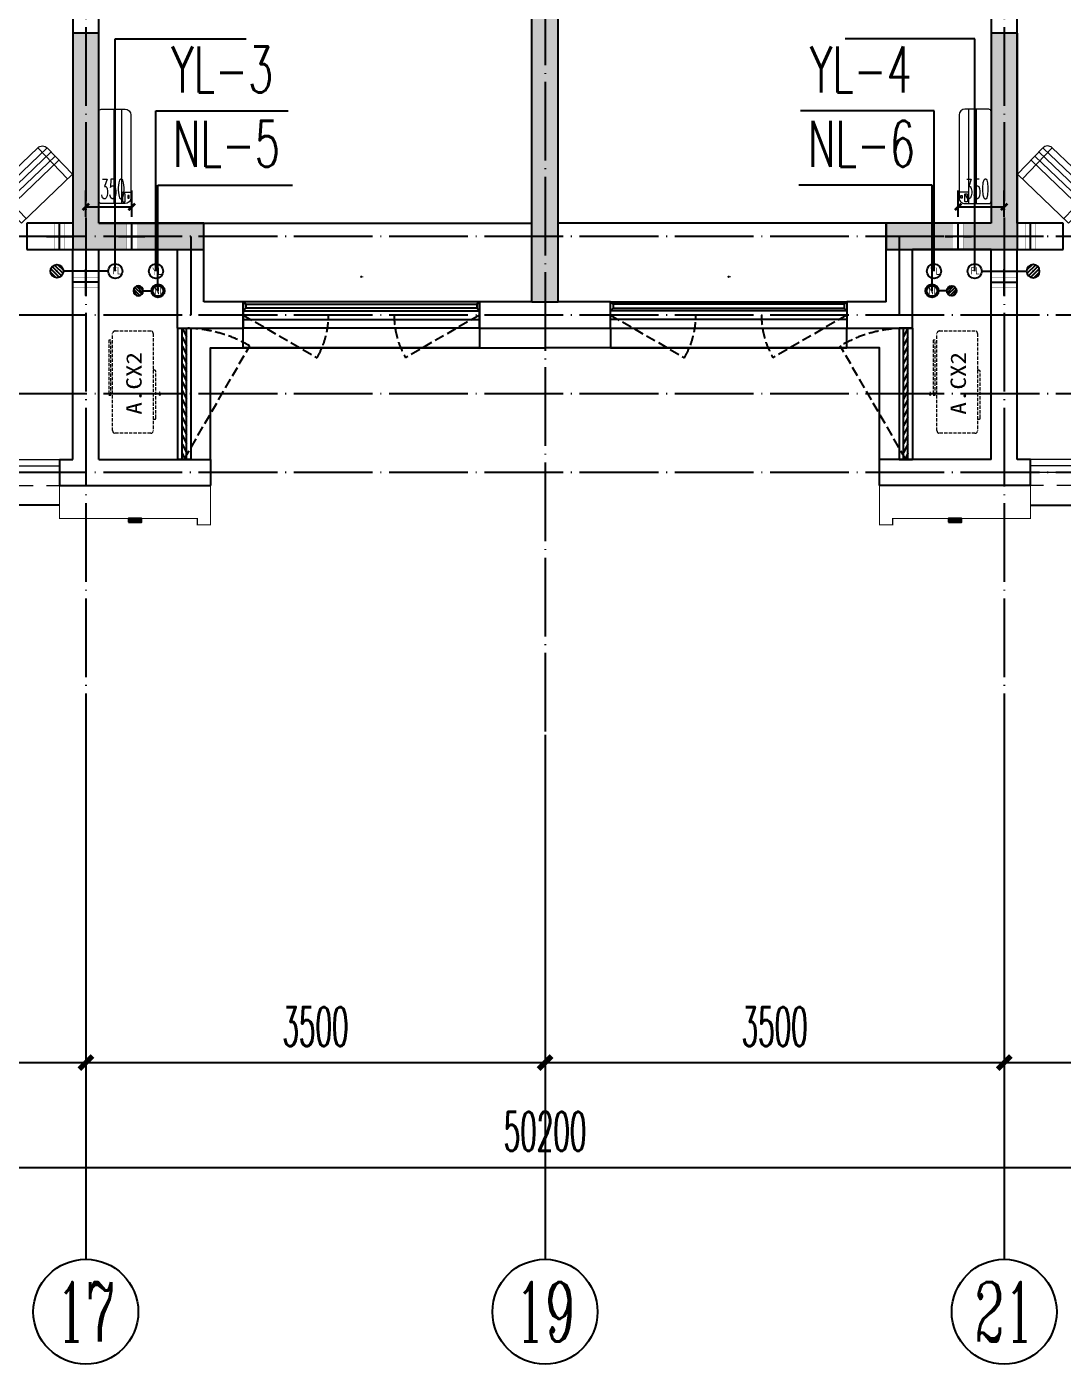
# Model space of a CAD drawing. Extents: x 27938 to 1507990, y 110129 to 923079.
# Drawn here: x 848967 to 856867, y 588649 to 598848 of the extents above; entities that cross this region are included whole.
import ezdxf
from ezdxf.enums import TextEntityAlignment as Align

# ---------------------------------------------------------------- set-up
doc = ezdxf.new("R2010")
doc.units = 0
doc.header["$LTSCALE"] = 1000
doc.header["$MEASUREMENT"] = 0
doc.linetypes.add('DASH', pattern=[0.35, 0.25, -0.1])
doc.linetypes.add('DOTE', pattern=[2.42, 2, -0.2, 0.02, -0.2])
for name, color, linetype in [('3-栏杆1', 135, 'Continuous'), ('3.5方案汇报，与郭总、侯月琴确定户型_t8$0$2020.03.04 -1安徽标准化洋房户型(UA）_t8_t8$0$看线', 154, 'Continuous'), ('AXIS', 3, 'Continuous'), ('AXIS_TEXT', 7, 'Continuous'), ('COLUMN', 9, 'Continuous'), ('DIM_凝结', 150, 'Continuous'), ('DIM_废水', 31, 'Continuous'), ('DIM_雨水', 4, 'Continuous'), ('DOTE', 1, 'Continuous'), ('EQUIP_地漏', 7, 'Continuous'), ('LVTRY', 6, 'Continuous'), ('PUB_HATCH', 8, 'Continuous'), ('PUB_TEXT', 4, 'Continuous'), ('VPIPE-凝结', 150, 'N'), ('VPIPE-废水', 31, 'Continuous'), ('VPIPE-雨水', 4, 'Y'), ('WALL', 9, 'Continuous'), ('WINDOW', 4, 'Continuous'), ('WINDOW_TEXT', 7, 'Continuous'), ('保温', 6, 'Continuous'), ('机电标识类', 1, 'Continuous'), ('看线', 251, 'Continuous'), ('立面', 73, 'Continuous'), ('铝合金', 144, 'Continuous')]:
    doc.layers.add(name, color=color, linetype=linetype)
for name, color, linetype, lineweight in [('平面-栏杆', 135, 'Continuous', 15), ('平面-看线', 45, 'Continuous', 15), ('平面-空调室内机', 176, 'Continuous', 9), ('平面-空调预留孔', 173, 'Continuous', 15), ('空调', 76, 'Continuous', 13)]:
    doc.layers.add(name, color=color, linetype=linetype, lineweight=lineweight)
doc.styles.add('_TCH_AXIS', font='COMPLEX', dxfattribs={"bigfont": 'GBCBIG'})
doc.styles.add('_TCH_DIM_T3', font='SIMPLEX.shx', dxfattribs={"width": 0.494118, "bigfont": 'GBCBIG.shx'})
doc.styles.add('_TCH_WINDOW', font='SIMPLEX.shx', dxfattribs={"width": 0.7, "height": 3.5, "bigfont": 'GBCBIG.shx'})
doc.styles.add('_TWT_SERIAL', font='SIMPLEX', dxfattribs={"width": 0.8, "height": 3.5, "bigfont": 'HZTXT'})
doc.styles.add('COMPLEX', font='COMPLEX')
doc.styles.get("Standard").update_dxf_attribs({"font": 'gbenor.shx', "bigfont": 'gbcbig.shx'})
doc.styles.add('黑体', font='simhei.ttf')
doc.linetypes.add('N', pattern='A,3,-0.2,["N",Standard,S=0.25,R=0,X=-0.1,Y=-0.115],-0.2', length=3.4)
doc.linetypes.add('Y', pattern='A,3,-0.2,["Y",Standard,S=0.25,R=0,X=-0.1,Y=-0.115],-0.2', length=3.4)
doc.dimstyles.new('_TCH_ARCH&&100', dxfattribs={"dimtxt": 297.5, "dimasz": 100, "dimexe": 250, "dimexo": 300, "dimgap": 126.25, "dimtad": 1, "dimdec": 0, "dimzin": 0, "dimdsep": 46, "dimtxsty": '_TCH_DIM_T3', "dimblk": 'ARCHTICK', "dimcen": 0.09, "dimclrt": 4, "dimazin": 2, "dimtfac": 1, "dimtdec": 0, "dimtix": 1, "dimtmove": 2, "dimatfit": 3, "dimfxl": 100, "dimtolj": 1, "dimtzin": 0, "dimarcsym": 0})
doc.dimstyles.new('_TCH_ARCH&&50', dxfattribs={"dimtxt": 148.75, "dimasz": 50, "dimexe": 125, "dimexo": 150, "dimgap": 63.125, "dimtad": 1, "dimdec": 0, "dimzin": 0, "dimdsep": 46, "dimtxsty": '_TCH_DIM_T3', "dimblk": 'ARCHTICK', "dimcen": 0.09, "dimclrt": 4, "dimazin": 2, "dimtfac": 1, "dimtdec": 0, "dimtix": 1, "dimtmove": 2, "dimatfit": 3, "dimfxl": 100, "dimtolj": 1, "dimtzin": 0, "dimarcsym": 0})
pattern_1 = [(45, (-445516.58, -596748.81), (0, 47.4157523), [100.584, -33.528]), (135, (-445492.87, -596725.102), (3e-15, 47.4157523), [100.584, -33.528])]

# ---------------------------------------------------------------- blocks, each defined once
blk = doc.blocks.new('GFDGFSDFGD')
at = {"layer": 'PUB_HATCH'}
for points in [[(443017, 365524), (443017, 365724), (442217, 365724), (442217, 367174), (442017, 367174), (442017, 365524)], [(448217, 365524), (449217, 365524), (449217, 367174), (449017, 367174), (449017, 365724), (448217, 365724)]]:
    blk.add_hatch(color=0, dxfattribs=at).paths.add_polyline_path(points)
at = {"layer": 'COLUMN', "color": 0}
for p, q in [((442217, 367174), (442017, 367174)), ((442017, 367174), (442017, 365524)), ((442217, 365724), (442217, 367174)), ((449217, 367174), (449017, 367174)), ((449017, 367174), (449017, 365724)), ((449217, 365524), (449217, 367174)), ((443017, 365724), (442217, 365724)), ((443017, 365524), (443017, 365724)), ((449017, 365724), (448217, 365724)), ((448217, 365724), (448217, 365524)), ((442017, 365524), (443017, 365524)), ((448217, 365524), (449217, 365524))]:
    blk.add_line(p, q, dxfattribs=at)
blk = doc.blocks.new('dongkong')
blk.add_wipeout([(-603756, 210771), (-603756, 210571), (-603836, 210571), (-603836, 210771)])
at = {"layer": '机电标识类', "color": 250, "linetype": 'DASH', "ltscale": 400}
for p, q in [((-603796, 210771), (-603796, 210571)), ((-603896, 210671), (-603696, 210671))]:
    blk.add_line(p, q, dxfattribs=at)
at = {"layer": '空调', "color": 6, "linetype": 'DASH', "const_width": 2}
blk.add_lwpolyline([(-603756, 210771), (-603756, 210571), (-603836, 210571), (-603836, 210771)], close=True, dxfattribs=at)
blk = doc.blocks.new('A$C001338C2')
for p, q in [((845, 304), (55, 304)), ((109, 215), (109, 304)), ((0, 249), (0, 22)), ((900, 22), (900, 249)), ((22, 0), (878, 0))]:
    blk.add_line(p, q)
at = {"lineweight": 5}
for p, q in [((900, 215), (0, 215)), ((900, 143), (0, 143))]:
    blk.add_line(p, q, dxfattribs=at)
for points in [[(73, 275), (57, 275, -0.414214), (51, 281), (51, 283, -0.414214), (57, 289), (73, 289, -0.414214), (79, 283), (79, 281, -0.414214)], [(89, 226), (22, 226, -0.414214), (17, 232), (17, 243, -0.414214), (22, 249), (89, 249, -0.414214), (95, 243), (95, 232, -0.414214)]]:
    blk.add_lwpolyline(points, format="xyb", close=True)
for centre, radius, start, end in [((55, 249), 55, 90, 180), ((845, 249), 55, 360, 90), ((22, 22), 22, 180, 270), ((878, 22), 22, 270, 360)]:
    blk.add_arc(centre, radius, start, end)
blk = doc.blocks.new('$lvtry$00000171')
at = {"color": 0}
for p, q in [((-74, 11), (-11, 74)), ((-70, -27), (27, 70)), ((-53, -53), (53, 53)), ((-27, -70), (70, 27)), ((11, -74), (74, -11))]:
    blk.add_line(p, q, dxfattribs=at)
blk.add_circle((0, 0), 75, dxfattribs=at)
blk.add_point((0, 0), dxfattribs=at)
blk = doc.blocks.new('$TwtSys$00000141')
at = {"color": 1}
for p, q in [((-47, 4), (-5, 46)), ((-47, 4), (-5, 46)), ((-44, -18), (18, 44)), ((-44, -18), (18, 44)), ((-33, -33), (33, 33)), ((-33, -33), (33, 33)), ((-16, -44), (44, 16)), ((-16, -44), (44, 16)), ((6, -46), (46, -6)), ((6, -46), (46, -6))]:
    blk.add_line(p, q, dxfattribs=at)
blk.add_circle((0, 0), 47, dxfattribs=at)
blk.add_circle((0, 0), 47, dxfattribs=at)
blk = doc.blocks.new('A$C718F517F')
at = {"layer": '保温', "linetype": 'ByBlock', "ltscale": 10}
h = blk.add_hatch(dxfattribs=at)
h.set_pattern_fill('AR-HBONE', color=251, scale=55)
h.set_pattern_definition(pattern_1)
edge = h.paths.add_edge_path()
edge.add_line((200, 5100), (200, 7700))
edge.add_line((200, 7700), (0, 7700))
edge.add_line((0, 7700), (0, 5100))
edge.add_line((0, 5100), (200, 5100))
h = blk.add_hatch(dxfattribs=at)
h.set_pattern_fill('AR-HBONE', color=251, scale=55)
h.set_pattern_definition(pattern_1)
edge = h.paths.add_edge_path()
edge.add_line((900, 4900), (900, 5100))
edge.add_line((900, 5100), (-700, 5100))
edge.add_line((-700, 5100), (-700, 4900))
edge.add_line((-700, 4900), (900, 4900))
at = {"layer": '保温', "linetype": 'Continuous', "ltscale": 10}
h = blk.add_hatch(dxfattribs=at)
h.set_pattern_fill('HEX', color=251, scale=10, angle=90, style=0)
h.set_pattern_definition([(90, (-503782.47, -516048.461), (-16.49778, 1e-15), [9.525, -19.05]), (210, (-503782.47, -516048.461), (8.24889, -14.2874966), [9.525, -19.05]), (150, (-503782.47, -516038.936), (-8.24889, -14.2874966), [9.525, -19.05])])
h.paths.add_polyline_path([(0, 0), (200, 0), (200, 4900), (0, 4900)])
at = {"layer": '保温', "color": 251, "linetype": 'ByBlock', "ltscale": 10}
for p, q in [((0, 7700), (200, 7700)), ((0, 4900), (200, 4900)), ((0, 0), (200, 0))]:
    blk.add_line(p, q, dxfattribs=at)
blk = doc.blocks.new('ferre')
at = {"layer": '平面-空调预留孔', "linetype": 'DASH', "ltscale": 0.1}
for p, q in [((93393, 115403), (93393, 115393)), ((93403, 115383), (93756, 115383)), ((93766, 115393), (93766, 115403))]:
    blk.add_line(p, q, dxfattribs=at)
blk.add_lwpolyline([(94046, 115403), (93306, 115403, -0.414214), (93286, 115423), (93286, 115693, -0.414214), (93306, 115713), (94046, 115713, -0.414214), (94066, 115693), (94066, 115423, -0.414214)], format="xyb", close=True, dxfattribs=at)
blk.add_lwpolyline([(93997, 115743), (93577, 115743), (93577, 115727), (93997, 115727)], close=True, dxfattribs=at)
for centre, start, end in [((93403, 115393), 180, 270), ((93756, 115393), 270, 0)]:
    blk.add_arc(centre, 10, start, end, dxfattribs=at)
at = {"layer": '平面-空调预留孔', "color": 251, "linetype": 'DASH', "ltscale": 0.1, "true_color": 0x636466, "style": '黑体', "width": 1.2}
blk.add_text('A.CX2', height=117, dxfattribs=at).set_placement((93428, 115492))
blk = doc.blocks.new('fergve')
at = {"layer": '平面-空调预留孔', "linetype": 'DASH', "ltscale": 0.1}
blk.add_blockref('ferre', (25670, -60416), dxfattribs=at)
blk = doc.blocks.new('dasdasf1sa2f31as32f')
for p, q in [((-116, 586), (43, 640)), ((83, 477), (43, 640)), ((-270, 524), (-428, 237)), ((-270, 524), (114, 314)), ((-23, 586), (-116, 586)), ((-23, 586), (-73, 493)), ((32, 555), (-18, 463)), ((83, 477), (32, 555)), ((-473, 260), (-339, 504)), ((93, 169), (-381, 428)), ((115, 208), (-359, 468)), ((135, 245), (-339, 505)), ((-31, 504), (-73, 493)), ((-18, 463), (-31, 504)), ((72, 132), (-401, 392)), ((114, 314), (-44, 26)), ((0, 0), (-473, 260)), ((134, 244), (0, 0))]:
    blk.add_line(p, q)
for centre, start, end in [((-294, 479), 61.2593, 151.2593), ((89, 269), 331.2593, 61.2593)]:
    blk.add_arc(centre, 51.3, start, end)
blk = doc.blocks.new('GDGDRGDGDRGDR')
at = {"layer": '平面-空调室内机', "ltscale": 0.3, "xscale": -1, "rotation": 270}
blk.add_blockref('dongkong', (231446, 1046278), dxfattribs=at)
at = {"layer": '平面-空调室内机', "ltscale": 0.3, "rotation": 90}
blk.add_blockref('dongkong', (659787, 1046278), dxfattribs=at)
at = {"layer": '平面-空调预留孔', "xscale": -1, "rotation": 15.00000000331026}
blk.add_blockref('dasdasf1sa2f31as32f', (441626, 442932), dxfattribs=at)
at = {"layer": '平面-空调预留孔'}
for name, p, rotation in [('dasdasf1sa2f31as32f', (449607, 442932), 344.9999999966897), ('fergve', (497618, 322375), 90), ('fergve', (503901, 322375), 90)]:
    blk.add_blockref(name, p, dxfattribs=dict(at, rotation=rotation))
at = {"layer": '平面-空调室内机', "ltscale": 0.3, "xscale": -1, "rotation": 180}
blk.add_blockref('dongkong', (1045713, 653503), dxfattribs=at)
at = {"layer": '平面-空调室内机', "ltscale": 0.3, "rotation": 180}
blk.add_blockref('dongkong', (-154479, 653503), dxfattribs=at)
blk = doc.blocks.new('_ArchTick')
at = {"color": 0, "linetype": 'ByBlock', "const_width": 0.4}
blk.add_lwpolyline([(-0.5, -0.5), (0.5, 0.5)], dxfattribs=at)
blk = doc.blocks.new('*D848')
at = {"layer": 'Defpoints', "color": 0}
for p in [(856417, 597474), (856066, 597249), (856417, 597249)]:
    blk.add_point(p, dxfattribs=at)
at = {"layer": '平面-空调预留孔', "color": 0, "lineweight": -2}
for p, q in [((856066, 597399), (856066, 597599)), ((856417, 597399), (856417, 597599)), ((856066, 597474), (856417, 597474))]:
    blk.add_line(p, q, dxfattribs=at)
at = {"layer": '平面-空调预留孔', "color": 0, "lineweight": -2, "xscale": 50, "yscale": 50, "zscale": 50, "rotation": 180}
blk.add_blockref('_ArchTick', (856066, 597474), dxfattribs=at)
at = {"layer": '平面-空调预留孔', "color": 0, "lineweight": -2, "xscale": 50, "yscale": 50, "zscale": 50}
blk.add_blockref('_ArchTick', (856417, 597474), dxfattribs=at)
at = {"layer": '平面-空调预留孔', "color": 4, "insert": (856210, 597611), "char_height": 148.8, "attachment_point": 5, "style": '_TCH_DIM_T3'}
blk.add_mtext('\\A1;350', dxfattribs=at)
blk = doc.blocks.new('*D849')
at = {"layer": 'Defpoints', "color": 0}
for p in [(849767, 597474), (849417, 597249), (849767, 597249)]:
    blk.add_point(p, dxfattribs=at)
at = {"layer": '平面-空调预留孔', "color": 0, "lineweight": -2}
for p, q in [((849417, 597399), (849417, 597599)), ((849767, 597399), (849767, 597599)), ((849417, 597474), (849767, 597474))]:
    blk.add_line(p, q, dxfattribs=at)
at = {"layer": '平面-空调预留孔', "color": 0, "lineweight": -2, "xscale": 50, "yscale": 50, "zscale": 50, "rotation": 180}
blk.add_blockref('_ArchTick', (849417, 597474), dxfattribs=at)
at = {"layer": '平面-空调预留孔', "color": 0, "lineweight": -2, "xscale": 50, "yscale": 50, "zscale": 50}
blk.add_blockref('_ArchTick', (849767, 597474), dxfattribs=at)
at = {"layer": '平面-空调预留孔', "color": 4, "insert": (849623, 597611), "char_height": 148.8, "attachment_point": 5, "style": '_TCH_DIM_T3'}
blk.add_mtext('\\A1;350', dxfattribs=at)
blk = doc.blocks.new('*D881')
at = {"layer": 'AXIS', "color": 0, "lineweight": -2}
for p, q in [((856417, 593149), (856417, 590699)), ((862217, 593149), (862217, 590699)), ((856417, 590949), (862217, 590949))]:
    blk.add_line(p, q, dxfattribs=at)
at = {"layer": 'Defpoints', "color": 0}
for p in [(856417, 593449), (862217, 593449), (862217, 590949)]:
    blk.add_point(p, dxfattribs=at)
at = {"layer": 'AXIS', "color": 0, "lineweight": -2, "xscale": 100, "yscale": 100, "zscale": 100, "rotation": 180}
blk.add_blockref('_ArchTick', (856417, 590949), dxfattribs=at)
at = {"layer": 'AXIS', "color": 0, "lineweight": -2, "xscale": 100, "yscale": 100, "zscale": 100}
blk.add_blockref('_ArchTick', (862217, 590949), dxfattribs=at)
at = {"layer": 'AXIS', "color": 4, "insert": (859317, 591224), "char_height": 297.5, "attachment_point": 5, "style": '_TCH_DIM_T3'}
blk.add_mtext('\\A1;5800', dxfattribs=at)
blk = doc.blocks.new('*D882')
at = {"layer": 'AXIS', "color": 0, "lineweight": -2}
for p, q in [((852917, 593149), (852917, 590699)), ((856417, 593149), (856417, 590699)), ((852917, 590949), (856417, 590949))]:
    blk.add_line(p, q, dxfattribs=at)
at = {"layer": 'Defpoints', "color": 0}
for p in [(852917, 593449), (856417, 593449), (856417, 590949)]:
    blk.add_point(p, dxfattribs=at)
at = {"layer": 'AXIS', "color": 0, "lineweight": -2, "xscale": 100, "yscale": 100, "zscale": 100, "rotation": 180}
blk.add_blockref('_ArchTick', (852917, 590949), dxfattribs=at)
at = {"layer": 'AXIS', "color": 0, "lineweight": -2, "xscale": 100, "yscale": 100, "zscale": 100}
blk.add_blockref('_ArchTick', (856417, 590949), dxfattribs=at)
at = {"layer": 'AXIS', "color": 4, "insert": (854667, 591224), "char_height": 297.5, "attachment_point": 5, "style": '_TCH_DIM_T3'}
blk.add_mtext('\\A1;3500', dxfattribs=at)
blk = doc.blocks.new('*D888')
at = {"layer": 'AXIS', "color": 0, "lineweight": -2}
for p, q in [((843617, 593149), (843617, 590699)), ((849417, 593149), (849417, 590699)), ((843617, 590949), (849417, 590949))]:
    blk.add_line(p, q, dxfattribs=at)
at = {"layer": 'Defpoints', "color": 0}
for p in [(843617, 593449), (849417, 593449), (849417, 590949)]:
    blk.add_point(p, dxfattribs=at)
at = {"layer": 'AXIS', "color": 0, "lineweight": -2, "xscale": 100, "yscale": 100, "zscale": 100, "rotation": 180}
blk.add_blockref('_ArchTick', (843617, 590949), dxfattribs=at)
at = {"layer": 'AXIS', "color": 0, "lineweight": -2, "xscale": 100, "yscale": 100, "zscale": 100}
blk.add_blockref('_ArchTick', (849417, 590949), dxfattribs=at)
at = {"layer": 'AXIS', "color": 4, "insert": (846517, 591224), "char_height": 297.5, "attachment_point": 5, "style": '_TCH_DIM_T3'}
blk.add_mtext('\\A1;5800', dxfattribs=at)
blk = doc.blocks.new('*D889')
at = {"layer": 'AXIS', "color": 0, "lineweight": -2}
for p, q in [((849417, 593149), (849417, 590699)), ((852917, 593149), (852917, 590699)), ((849417, 590949), (852917, 590949))]:
    blk.add_line(p, q, dxfattribs=at)
at = {"layer": 'Defpoints', "color": 0}
for p in [(849417, 593449), (852917, 593449), (852917, 590949)]:
    blk.add_point(p, dxfattribs=at)
at = {"layer": 'AXIS', "color": 0, "lineweight": -2, "xscale": 100, "yscale": 100, "zscale": 100, "rotation": 180}
blk.add_blockref('_ArchTick', (849417, 590949), dxfattribs=at)
at = {"layer": 'AXIS', "color": 0, "lineweight": -2, "xscale": 100, "yscale": 100, "zscale": 100}
blk.add_blockref('_ArchTick', (852917, 590949), dxfattribs=at)
at = {"layer": 'AXIS', "color": 4, "insert": (851167, 591224), "char_height": 297.5, "attachment_point": 5, "style": '_TCH_DIM_T3'}
blk.add_mtext('\\A1;3500', dxfattribs=at)
blk = doc.blocks.new('*D890')
at = {"layer": 'AXIS', "color": 0, "lineweight": -2}
for p, q in [((827817, 593149), (827817, 589899)), ((878017, 593149), (878017, 589899)), ((827817, 590149), (878017, 590149))]:
    blk.add_line(p, q, dxfattribs=at)
at = {"layer": 'Defpoints', "color": 0}
for p in [(827817, 593449), (878017, 593449), (878017, 590149)]:
    blk.add_point(p, dxfattribs=at)
at = {"layer": 'AXIS', "color": 0, "lineweight": -2, "xscale": 100, "yscale": 100, "zscale": 100, "rotation": 180}
blk.add_blockref('_ArchTick', (827817, 590149), dxfattribs=at)
at = {"layer": 'AXIS', "color": 0, "lineweight": -2, "xscale": 100, "yscale": 100, "zscale": 100}
blk.add_blockref('_ArchTick', (878017, 590149), dxfattribs=at)
at = {"layer": 'AXIS', "color": 4, "insert": (852917, 590424), "char_height": 297.5, "attachment_point": 5, "style": '_TCH_DIM_T3'}
blk.add_mtext('\\A1;50200', dxfattribs=at)
blk = doc.blocks.new('_AXISO')
at = {"color": 0}
blk.add_circle((0, 0), 0.5, dxfattribs=at)
at = {"layer": 'AXIS_TEXT', "color": 0, "style": 'COMPLEX', "width": 1.041667}
blk.add_attdef('A', text='', height=0.56, dxfattribs=at).set_placement((-0.25, -0.28), (0.25, -0.28), align=Align.FIT)
blk = doc.blocks.new('$WINLIB2D$00000001')
at = {"color": 0}
for points in [[(-0.5, 0.5), (-0.5, -0.5)], [(-0.5, 0.5), (0.5, 0.5)], [(0.5, -0.5), (0.5, 0.5)], [(0.5, 0.1667), (-0.5, 0.1667)], [(0.5, -0.1667), (-0.5, -0.1667)], [(-0.5, -0.5), (0.5, -0.5)]]:
    blk.add_lwpolyline(points, dxfattribs=at)
blk = doc.blocks.new('$WINLIB2D$00000039')
at = {"color": 0}
for points in [[(-0.5, 0.5), (-0.5, -0.5)], [(0.5, 0.5), (-0.5, 0.5)], [(0.5, -0.5), (0.5, 0.5)], [(-0.5, 0.167), (0.5, 0.167)], [(-0.384, -0.167), (-0.448, 0.167)], [(-0.316, -0.167), (-0.38, 0.167)], [(-0.248, -0.167), (-0.312, 0.167)], [(-0.18, -0.167), (-0.244, 0.167)], [(-0.112, -0.167), (-0.176, 0.167)], [(-0.044, -0.167), (-0.108, 0.167)], [(0.024, -0.167), (-0.04, 0.167)], [(0.092, -0.167), (0.028, 0.167)], [(0.16, -0.167), (0.096, 0.167)], [(0.228, -0.167), (0.164, 0.167)], [(0.296, -0.167), (0.232, 0.167)], [(0.364, -0.167), (0.3, 0.167)], [(0.432, -0.167), (0.368, 0.167)], [(0.5, -0.167), (0.436, 0.167)], [(-0.452, -0.167), (-0.5, 0.084)], [(-0.5, -0.167), (0.5, -0.167)], [(0.5, -0.5), (-0.5, -0.5)]]:
    blk.add_lwpolyline(points, dxfattribs=at)

msp = doc.modelspace()

# ---------------------------------------------------------------- hatches: boundary and pattern name
at = {"layer": '立面'}
h = msp.add_hatch(dxfattribs=at)
h.set_pattern_fill('ANSI31', color=8, scale=2)
h.set_pattern_definition([(45, (-38483.731, -200496.651), (-2.24506403, 2.24506403), [])])
h.paths.add_polyline_path([(849741.6, 595068.8), (849841.6, 595068.8), (849841.6, 595098.8), (849741.6, 595098.8)])
h = msp.add_hatch(dxfattribs=at)
h.set_pattern_fill('ANSI31', color=8, scale=2)
h.set_pattern_definition([(45, (-32233.731, -200496.6543), (-2.24506403, 2.24506403), [])])
h.paths.add_polyline_path([(855991.6, 595068.8), (856091.6, 595068.8), (856091.6, 595098.8), (855991.6, 595098.8)])

# ---------------------------------------------------------------- linework, layer by layer
at = {"color": 8, "const_width": 8}
for points in [[(850366.6, 595348.8), (850366.6, 595048.8), (850266.6, 595048.8), (850266.6, 595098.8), (849216.6, 595098.8), (849216.6, 595348.8)], [(855466.6, 595348.8), (855466.6, 595048.8), (855566.6, 595048.8), (855566.6, 595098.8), (856616.6, 595098.8), (856616.6, 595348.8)]]:
    msp.add_lwpolyline(points, dxfattribs=at)
at = {"layer": '3-栏杆1', "color": 8}
for p, q in [((850636.8, 596731), (850616.6, 596748.8)), ((850616.6, 596748.8), (850636.8, 596731)), ((852396.3, 596731), (852416.6, 596748.8)), ((852416.6, 596748.8), (852396.3, 596731)), ((853436.8, 596731), (853416.6, 596748.8)), ((853416.6, 596748.8), (853436.8, 596731)), ((855196.3, 596731), (855216.6, 596748.8)), ((855216.6, 596748.8), (855196.3, 596731)), ((850636.8, 596701.7), (850616.6, 596681.9)), ((850616.6, 596681.9), (850636.8, 596701.7)), ((850636.8, 596731), (852396.3, 596731)), ((850636.8, 596731), (850636.8, 596701.7)), ((852396.3, 596701.7), (850636.8, 596701.7)), ((852396.3, 596731), (852396.3, 596701.7)), ((852416.6, 596681.9), (852396.3, 596701.7)), ((853416.6, 596681.9), (853436.8, 596701.7)), ((855196.3, 596731), (853436.8, 596731)), ((853436.8, 596731), (853436.8, 596701.7)), ((853436.8, 596701.7), (855196.3, 596701.7)), ((855196.3, 596731), (855196.3, 596701.7)), ((855196.3, 596701.7), (855216.6, 596681.9)), ((855216.6, 596681.9), (855196.3, 596701.7))]:
    msp.add_line(p, q, dxfattribs=at)
at = {"layer": '3.5方案汇报，与郭总、侯月琴确定户型_t8$0$2020.03.04 -1安徽标准化洋房户型(UA）_t8_t8$0$看线', "color": 8, "ltscale": 10}
for p, q in [((850316.6, 597348.8), (852816.6, 597348.8)), ((855516.6, 597348.8), (853016.6, 597348.8))]:
    msp.add_line(p, q, dxfattribs=at)
at = {"layer": 'AXIS', "color": 8}
for p, q in [((849416.6, 593448.8), (849416.6, 589448.8)), ((852916.6, 593448.8), (852916.6, 589448.8)), ((856416.6, 593448.8), (856416.6, 589448.8))]:
    msp.add_line(p, q, dxfattribs=at)
at = {"layer": 'DIM_废水'}
for p, q in [((849641.6, 598756.4), (850638.9, 598756.4)), ((856191.6, 598756.4), (855203.8, 598756.4))]:
    msp.add_line(p, q, dxfattribs=at)
at = {"layer": 'DIM_雨水'}
for p, q in [((849951.6, 598206.4), (850958.5, 598206.4)), ((855881.6, 598206.4), (854865.1, 598206.4))]:
    msp.add_line(p, q, dxfattribs=at)
at = {"layer": 'DOTE', "color": 169, "linetype": 'DOTE', "ltscale": 0.3}
msp.add_line((879916.6, 595448.8), (825916.6, 595448.8), dxfattribs=at)
at = {"layer": 'VPIPE-凝结', "color": 8, "ltscale": 0.1}
for p, q in [((849586.6, 596983.8), (849246.6, 596983.8)), ((856246.6, 596983.8), (856586.6, 596983.8))]:
    msp.add_line(p, q, dxfattribs=at)
for points in [[(849854.2, 596833.8), (849926.6, 596833.8)], [(855979, 596833.8), (855906.6, 596833.8)]]:
    msp.add_lwpolyline(points, dxfattribs=at)
at = {"layer": 'VPIPE-凝结', "color": 8}
for centre in [(849966.6, 596833.8), (855866.6, 596833.8)]:
    msp.add_circle(centre, 40, dxfattribs=at)
at = {"layer": 'VPIPE-废水', "color": 8}
for centre in [(849641.6, 596983.8), (856191.6, 596983.8)]:
    msp.add_circle(centre, 55, dxfattribs=at)
at = {"layer": 'VPIPE-雨水', "color": 8}
for centre in [(849951.6, 596983.8), (855881.6, 596983.8)]:
    msp.add_circle(centre, 55, dxfattribs=at)
at = {"layer": 'WALL', "color": 8}
for p, q in [((849216.6, 595348.8), (849416.6, 595348.8)), ((849416.6, 595348.8), (850366.6, 595348.8)), ((856416.6, 595348.8), (855466.6, 595348.8)), ((856616.6, 595348.8), (856416.6, 595348.8))]:
    msp.add_line(p, q, dxfattribs=at)
at = {"layer": 'WINDOW', "color": 8, "linetype": 'DASH', "ltscale": 0.3}
for points in [[(850616.6, 596648.8), (851179.7, 596324.2, 0.1314846), (851266.6, 596648.8)], [(852416.6, 596648.8), (851853.4, 596324.2, -0.1314846), (851766.6, 596648.8)], [(853416.6, 596648.8), (853979.7, 596324.2, 0.1314846), (854066.6, 596648.8)], [(855216.6, 596648.8), (854653.4, 596324.2, -0.1314846), (854566.6, 596648.8)], [(850166.6, 595548.8), (850666.6, 596414.8, 0.1316525), (850166.6, 596548.8)], [(855666.6, 595548.8), (855166.6, 596414.8, -0.1316525), (855666.6, 596548.8)]]:
    msp.add_lwpolyline(points, format="xyb", dxfattribs=at)
at = {"layer": '平面-栏杆', "color": 8}
for points in [[(844566.6, 595498.8), (849216.6, 595498.8)], [(844566.6, 595448.8), (849216.6, 595448.8)], [(861266.6, 595498.8), (856616.6, 595498.8)], [(861266.6, 595448.8), (856616.6, 595448.8)]]:
    msp.add_lwpolyline(points, dxfattribs=at)
at = {"layer": '平面-看线', "color": 8}
for points in [[(844566.6, 595548.8), (849216.6, 595548.8)], [(861266.6, 595548.8), (856616.6, 595548.8)]]:
    msp.add_lwpolyline(points, dxfattribs=at)
at = {"layer": '平面-看线', "color": 8, "linetype": 'DASH'}
for points in [[(844566.6, 595348.8), (849216.6, 595348.8)], [(861266.6, 595348.8), (856616.6, 595348.8)]]:
    msp.add_lwpolyline(points, dxfattribs=at)
at = {"layer": '看线', "color": 8, "ltscale": 0.5}
for points in [[(852416.6, 596548.8), (852416.6, 596398.8), (850616.6, 596398.8), (850616.6, 596548.8)], [(853416.6, 596548.8), (853416.6, 596398.8), (855216.6, 596398.8), (855216.6, 596548.8)], [(850366.6, 595548.8), (850366.6, 596398.8), (852916.6, 596398.8)], [(855466.6, 595548.8), (855466.6, 596398.8), (852916.6, 596398.8)], [(849216.6, 595198.8), (844566.6, 595198.8)], [(856616.6, 595198.8), (861266.6, 595198.8)]]:
    msp.add_lwpolyline(points, dxfattribs=at)
at = {"layer": '立面', "color": 8}
for points in [[(849741.6, 595068.8), (849841.6, 595068.8), (849841.6, 595098.8), (849741.6, 595098.8)], [(855991.6, 595068.8), (856091.6, 595068.8), (856091.6, 595098.8), (855991.6, 595098.8)]]:
    msp.add_lwpolyline(points, close=True, dxfattribs=at)
at = {"layer": '铝合金', "color": 8}
for points in [[(849741.6, 595068.8), (849841.6, 595068.8), (849841.6, 595098.8), (849741.6, 595098.8)], [(855991.6, 595068.8), (856091.6, 595068.8), (856091.6, 595098.8), (855991.6, 595098.8)]]:
    msp.add_lwpolyline(points, close=True, dxfattribs=at)

# ---------------------------------------------------------------- block references
at = {"color": 8}
for name, p in [('GFDGFSDFGD', (407300, 231625.1)), ('A$C718F517F', (852816.6, 596748.8))]:
    msp.add_blockref(name, p, dxfattribs=at)
at = {"layer": 'AXIS', "color": 8}
ref = msp.add_blockref('_AXISO', (849416.6, 589048.8), dxfattribs=dict(at, xscale=800, yscale=800, zscale=800))
ref.add_attrib('A', '17', dxfattribs={"layer": 'AXIS_TEXT', "color": 8, "ltscale": 0.5, "height": 452.55, "style": '_TCH_AXIS', "width": 0.724138}).set_placement((849190.3, 588822.5), (849642.8, 588822.5), align=Align.FIT)
ref = msp.add_blockref('_AXISO', (852916.6, 589048.8), dxfattribs=dict(at, xscale=800, yscale=800, zscale=800))
ref.add_attrib('A', '19', dxfattribs={"layer": 'AXIS_TEXT', "color": 8, "ltscale": 0.5, "height": 452.55, "style": '_TCH_AXIS', "width": 0.724138}).set_placement((852690.3, 588822.5), (853142.8, 588822.5), align=Align.FIT)
ref = msp.add_blockref('_AXISO', (856416.6, 589048.8), dxfattribs=dict(at, xscale=800, yscale=800, zscale=800))
ref.add_attrib('A', '21', dxfattribs={"layer": 'AXIS_TEXT', "color": 8, "ltscale": 0.5, "height": 452.55, "style": '_TCH_AXIS', "width": 0.724138}).set_placement((856190.3, 588822.5), (856642.8, 588822.5), align=Align.FIT)
at = {"layer": 'EQUIP_地漏', "color": 8, "yscale": -0.8, "zscale": 0.8, "rotation": 180}
for p, xscale in [((849816.6, 596833.8), 0.8), ((856016.6, 596833.8), -0.8)]:
    msp.add_blockref('$TwtSys$00000141', p, dxfattribs=dict(at, xscale=xscale))
at = {"layer": 'LVTRY', "color": 8, "yscale": 0.6666666667107825}
for p, xscale, rotation in [((849196.6, 596983.8), 0.6666666667107825, 269.9999999939778), ((856636.6, 596983.8), -0.6666666667107825, 90.00000000602213)]:
    msp.add_blockref('$lvtry$00000171', p, dxfattribs=dict(at, xscale=xscale, rotation=rotation))
at = {"layer": '平面-空调预留孔', "color": 8, "yscale": 0.800000000046565, "zscale": 0.800000000046565}
for p, xscale, rotation in [((849516.7, 597498.8), -0.800000000046565, 269.9999997665698), ((856316.5, 597498.8), 0.800000000046565, 90.00000023343017)]:
    msp.add_blockref('A$C001338C2', p, dxfattribs=dict(at, xscale=xscale, rotation=rotation))

# ---------------------------------------------------------------- texts
at = {"layer": 'DIM_雨水', "color": 7, "style": '_TWT_SERIAL', "width": 0.64}
for s, p in [('YL-3', (850067.1, 598346.4)), ('YL-4', (854935.1, 598346.4))]:
    msp.add_text(s, height=350, dxfattribs=at).set_placement(p)

# ---------------------------------------------------------------- dimensions: what is measured, and where the dimension line sits
at = {"layer": 'AXIS', "color": 8}
for p1, p2, distance, picture, middle in [((827816.6, 593448.8), (878016.6, 593448.8), -3300, '*D890', (852916.6, 590423.8)), ((843616.6, 593448.8), (849416.6, 593448.8), -2500, '*D888', (846516.6, 591223.8)), ((849416.6, 593448.8), (852916.6, 593448.8), -2500, '*D889', (851166.6, 591223.8)), ((852916.6, 593448.8), (856416.6, 593448.8), -2500, '*D882', (854666.6, 591223.8)), ((856416.6, 593448.8), (862216.6, 593448.8), -2500, '*D881', (859316.6, 591223.8))]:
    dim = msp.add_aligned_dim(p1=p1, p2=p2, distance=distance, dimstyle='_TCH_ARCH&&100', dxfattribs=at)
    dim.commit()
    dim.dimension.update_dxf_attribs({"geometry": picture, "text_midpoint": middle})

# ---------------------------------------------------------------- next in the draw order: block references
at = {"layer": '平面-空调室内机', "color": 8, "ltscale": 0.3, "rotation": 180}
msp.add_blockref('dongkong', (245970.6, 807919.6), dxfattribs=at)
at = {"layer": '平面-空调室内机', "color": 8, "ltscale": 0.3, "xscale": -1, "rotation": 180}
msp.add_blockref('dongkong', (1459862.5, 807919.6), dxfattribs=at)

# ---------------------------------------------------------------- next in the draw order: block references
msp.add_blockref('dongkong', (1453562.7, 807919.6), dxfattribs=at)
at = {"layer": '平面-空调室内机', "color": 8, "ltscale": 0.3, "rotation": 180}
msp.add_blockref('dongkong', (252270.4, 807919.6), dxfattribs=at)

# ---------------------------------------------------------------- next in the draw order: block references
at = {"color": 8}
msp.add_blockref('GDGDRGDGDRGDR', (407300, 154416.7), dxfattribs=at)

# ---------------------------------------------------------------- next in the draw order: linework, layer by layer
at = {"layer": 'DIM_凝结'}
for p, q in [((849966.6, 596833.8), (849966.6, 597640.3)), ((849966.6, 597640.3), (850992.7, 597640.3)), ((855866.6, 597640.3), (854850.1, 597640.3)), ((855866.6, 596833.8), (855866.6, 597640.3))]:
    msp.add_line(p, q, dxfattribs=at)
at = {"layer": 'DIM_废水'}
for p, q in [((849641.6, 596983.8), (849641.6, 598756.4)), ((856191.6, 596983.8), (856191.6, 598756.4))]:
    msp.add_line(p, q, dxfattribs=at)
at = {"layer": 'DIM_雨水'}
for p, q in [((849951.6, 596983.8), (849951.6, 598206.4)), ((855881.6, 596983.8), (855881.6, 598206.4))]:
    msp.add_line(p, q, dxfattribs=at)
at = {"layer": 'DOTE', "color": 169, "linetype": 'DOTE', "ltscale": 0.3}
for p, q in [((852916.6, 612948.8), (852916.6, 593448.8)), ((849416.6, 601748.8), (849416.6, 593448.8)), ((856416.6, 601748.8), (856416.6, 593448.8)), ((879916.6, 597248.8), (825916.6, 597248.8)), ((850216.6, 597248.8), (850216.6, 596648.8)), ((855616.6, 597248.8), (855616.6, 596648.8)), ((879916.6, 596648.8), (825916.6, 596648.8)), ((879916.6, 596048.8), (825916.6, 596048.8))]:
    msp.add_line(p, q, dxfattribs=at)
at = {"layer": 'VPIPE-凝结'}
for centre in [(849966.6, 596833.8), (855866.6, 596833.8)]:
    msp.add_circle(centre, 50, dxfattribs=at)
at = {"layer": 'VPIPE-废水'}
for centre in [(849641.6, 596983.8), (856191.6, 596983.8)]:
    msp.add_circle(centre, 55, dxfattribs=at)
at = {"layer": 'VPIPE-雨水'}
for centre in [(849951.6, 596983.8), (855881.6, 596983.8)]:
    msp.add_circle(centre, 55, dxfattribs=at)
at = {"layer": 'WALL', "color": 8}
for p, q in [((852816.6, 596748.8), (852816.6, 601648.8)), ((853016.6, 596748.8), (853016.6, 601648.8)), ((849316.6, 600648.8), (849316.6, 597348.8)), ((849516.6, 597348.8), (849516.6, 600648.8)), ((856316.6, 600648.8), (856316.6, 597348.8)), ((856516.6, 597348.8), (856516.6, 600648.8)), ((849316.6, 597348.8), (848966.6, 597348.8)), ((848966.6, 597348.8), (848966.6, 597148.8)), ((849516.6, 597348.8), (850316.6, 597348.8)), ((850316.6, 596748.8), (850316.6, 597348.8)), ((856316.6, 597348.8), (855516.6, 597348.8)), ((855516.6, 596748.8), (855516.6, 597348.8)), ((856866.6, 597348.8), (856516.6, 597348.8)), ((856866.6, 597148.8), (856866.6, 597348.8)), ((848966.6, 597148.8), (849316.6, 597148.8)), ((849316.6, 595548.8), (849316.6, 597148.8)), ((849516.6, 597148.8), (850116.6, 597148.8)), ((849516.6, 595548.8), (849516.6, 597148.8)), ((850116.6, 596548.8), (850116.6, 597148.8)), ((856316.6, 597148.8), (855716.6, 597148.8)), ((855716.6, 596548.8), (855716.6, 597148.8)), ((856316.6, 595548.8), (856316.6, 597148.8)), ((856516.6, 597148.8), (856866.6, 597148.8)), ((856516.6, 595548.8), (856516.6, 597148.8)), ((850616.6, 596748.8), (850316.6, 596748.8)), ((850616.6, 596548.8), (850616.6, 596748.8)), ((852816.6, 596748.8), (852416.6, 596748.8)), ((852416.6, 596748.8), (852416.6, 596548.8)), ((853416.6, 596748.8), (853016.6, 596748.8)), ((853416.6, 596548.8), (853416.6, 596748.8)), ((855516.6, 596748.8), (855216.6, 596748.8)), ((855216.6, 596748.8), (855216.6, 596548.8)), ((850116.6, 596548.8), (850616.6, 596548.8)), ((852416.6, 596548.8), (852916.6, 596548.8)), ((852916.6, 596548.8), (853416.6, 596548.8)), ((855216.6, 596548.8), (855716.6, 596548.8)), ((849216.6, 595548.8), (849316.6, 595548.8)), ((849216.6, 595548.8), (849216.6, 595348.8)), ((849516.6, 595548.8), (850366.6, 595548.8)), ((850366.6, 595548.8), (850366.6, 595348.8)), ((856316.6, 595548.8), (855466.6, 595548.8)), ((855466.6, 595348.8), (855466.6, 595548.8)), ((856616.6, 595548.8), (856516.6, 595548.8)), ((856616.6, 595348.8), (856616.6, 595548.8))]:
    msp.add_line(p, q, dxfattribs=at)

# ---------------------------------------------------------------- next in the draw order: block references
at = {"layer": 'WINDOW', "color": 8}
ref = msp.add_blockref('$WINLIB2D$00000001', (851516.6, 596648.8), dxfattribs=dict(at, xscale=1800, yscale=200, zscale=1800, rotation=179.9999999950641))
ref.add_attrib('A', 'TC1817', (851509.2, 596938.3), dxfattribs={"layer": 'WINDOW_TEXT', "color": 8, "ltscale": 0.5, "height": 5.95, "rotation": 360, "style": '_TCH_WINDOW', "width": 0.494118})
ref = msp.add_blockref('$WINLIB2D$00000001', (854316.6, 596648.8), dxfattribs=dict(at, xscale=1800, yscale=-200, zscale=1800, rotation=4.935878894074151e-09))
ref.add_attrib('A', 'TC1817', (854309.2, 596938.3), dxfattribs={"layer": 'WINDOW_TEXT', "color": 8, "ltscale": 0.5, "height": 5.95, "rotation": 0, "style": '_TCH_WINDOW', "width": 0.494118})
ref = msp.add_blockref('$WINLIB2D$00000039', (850166.6, 596048.8), dxfattribs=dict(at, xscale=-1000, yscale=100, zscale=-1000, rotation=270))
ref.add_attrib('A', 'BYC1020a', (849983.1, 596038.3), dxfattribs={"layer": 'WINDOW_TEXT', "color": 8, "ltscale": 0.5, "height": 5.95, "rotation": 90, "style": '_TCH_WINDOW', "width": 0.494118})
ref = msp.add_blockref('$WINLIB2D$00000039', (855666.6, 596048.8), dxfattribs=dict(at, xscale=-1000, yscale=-100, zscale=-1000, rotation=270))
ref.add_attrib('A', 'BYC1020b', (855856.1, 596038.3), dxfattribs={"layer": 'WINDOW_TEXT', "color": 8, "ltscale": 0.5, "height": 5.95, "rotation": 90, "style": '_TCH_WINDOW', "width": 0.494118})

# ---------------------------------------------------------------- next in the draw order: texts
at = {"layer": 'DIM_凝结', "color": 7, "style": '_TWT_SERIAL', "width": 0.64}
for s, p in [('NL-5', (850080.1, 597780.3)), ('NL-6', (854920.1, 597780.3))]:
    msp.add_text(s, height=350, dxfattribs=at).set_placement(p)
at = {"layer": 'PUB_TEXT', "color": 8}
for s, p in [('FL', (849620.3, 596960)), ('YL', (849921.2, 596955.8)), ('YL', (855851.2, 596955.8)), ('FL', (856161.5, 596960)), ('NL', (849938.6, 596805.8)), ('NL', (855838.6, 596805.8))]:
    msp.add_text(s, height=56, dxfattribs=at).set_placement(p)

# ---------------------------------------------------------------- next in the draw order: dimensions: what is measured, and where the dimension line sits
at = {"layer": '平面-空调预留孔', "color": 8}
for base, p1, p2, angle, picture, middle in [((849766.8, 597473.7), (849416.6, 597248.9), (849766.8, 597248.9), 0, '*D849', (849623.2, 597611.2)), ((856416.6, 597473.7), (856066.4, 597248.9), (856416.6, 597248.9), 360, '*D848', (856210, 597611.2))]:
    dim = msp.add_linear_dim(base=base, p1=p1, p2=p2, angle=angle, dimstyle='_TCH_ARCH&&50', dxfattribs=at)
    dim.commit()
    dim.dimension.update_dxf_attribs({"geometry": picture, "text_midpoint": middle, "dimtype": 129})

doc.saveas('drawing.dxf')
